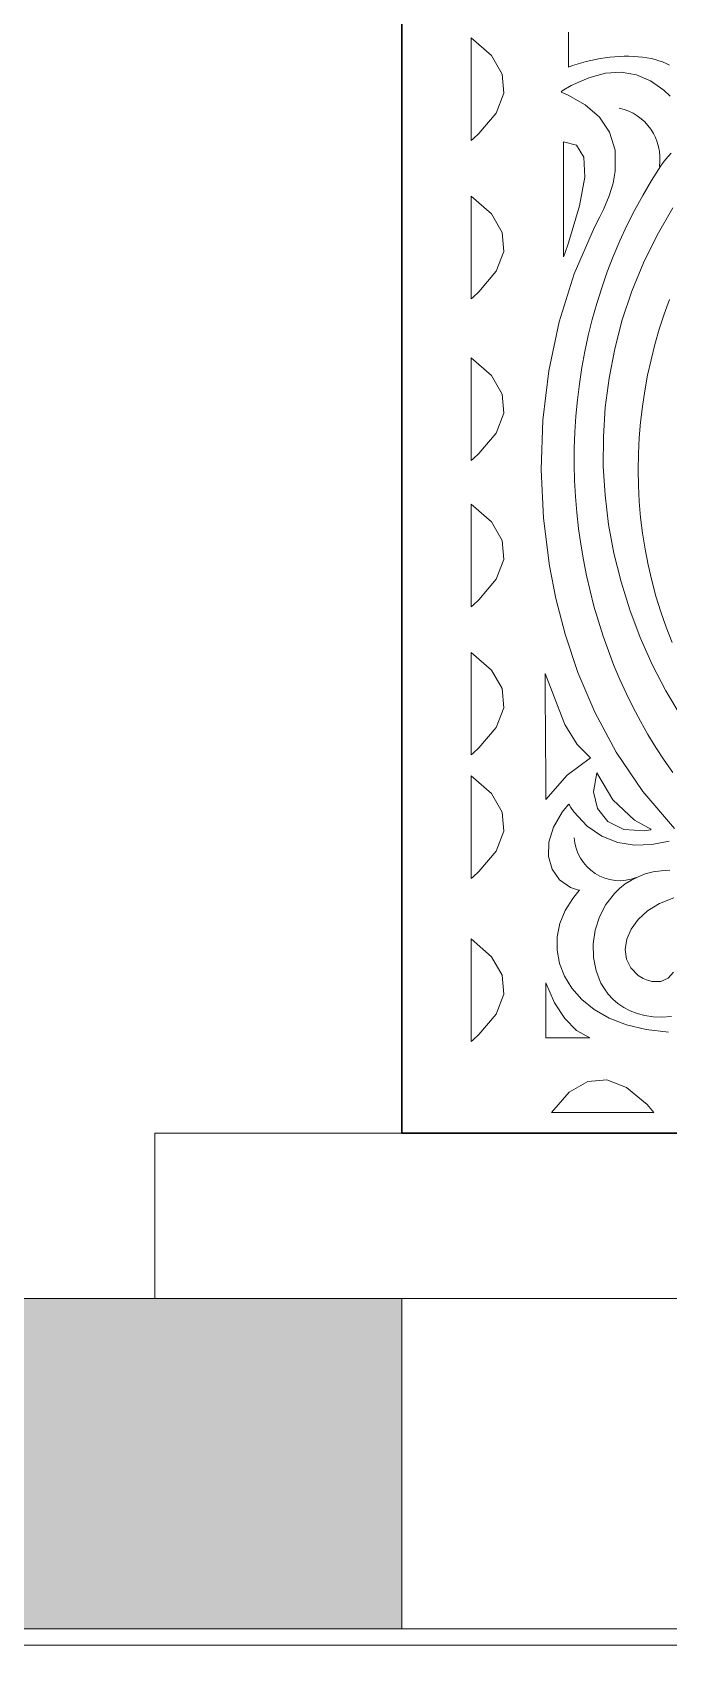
# Model space of a CAD drawing. Header units: inches. Extents: x 249 to 1192, y -18 to 440.
# Drawn here: x 719.433 to 719.818, y 263.557 to 264.551 of the extents above; entities that cross this region are included whole.
import ezdxf

# ---------------------------------------------------------------- set-up
doc = ezdxf.new("R2010")
doc.units = ezdxf.units.IN
doc.header["$MEASUREMENT"] = 0
for name, color, linetype, lineweight in [('ARSIR 1', 33, 'Continuous', 0), ('KACA', 141, 'Continuous', 30), ('KUSEN', 16, 'Continuous', 15), ('LANTAI', 135, 'Continuous', 9)]:
    doc.layers.add(name, color=color, linetype=linetype, lineweight=lineweight)

# ---------------------------------------------------------------- blocks, each defined once
blk = doc.blocks.new('GORGA')
blk.add_lwpolyline([(366.59218, 151.19092), (367.59218, 151.19092), (367.59218, 149.19092), (366.59218, 149.19092)], close=True)
blk.add_lwpolyline([(366.59218, 151.19092), (367.59218, 151.19092), (367.59218, 149.19092), (366.59218, 149.19092)], close=True)
at = {"lineweight": 9}
for points in [[(367.42291, 149.44308), (367.43216, 149.45866), (367.44044, 149.47466), (367.44776, 149.49104), (367.45407, 149.50776), (367.45938, 149.52477), (367.46365, 149.54202), (367.46688, 149.55947), (367.46904, 149.57707), (367.47011, 149.59477), (367.47009, 149.61253), (367.46895, 149.6303), (367.46667, 149.64804), (367.46323, 149.6657), (367.45863, 149.68322), (367.45283, 149.70058), (367.44583, 149.71771), (367.4376, 149.73458), (367.42812, 149.75114)], [(367.42291, 149.44308), (367.43216, 149.45866), (367.44044, 149.47466), (367.44776, 149.49104), (367.45407, 149.50776), (367.45938, 149.52477), (367.46365, 149.54202), (367.46688, 149.55947), (367.46904, 149.57707), (367.47011, 149.59477), (367.47009, 149.61253), (367.46895, 149.6303), (367.46667, 149.64804), (367.46323, 149.6657), (367.45863, 149.68322), (367.45283, 149.70058), (367.44583, 149.71771), (367.4376, 149.73458), (367.42812, 149.75114)], [(367.42955, 149.81868), (367.43342, 149.82232), (367.44152, 149.82802), (367.45012, 149.83163), (367.45923, 149.83313), (367.46884, 149.83255), (367.47895, 149.82986), (367.48956, 149.82508), (367.49506, 149.8219), (367.49569, 149.82111), (367.49425, 149.82051), (367.49142, 149.81926), (367.48104, 149.81339), (367.47249, 149.806), (367.46628, 149.79695), (367.4629, 149.78609), (367.46285, 149.77328), (367.46422, 149.76609), (367.46662, 149.75836), (367.4701, 149.75007), (367.47227, 149.7457), (367.47552, 149.73933), (367.48768, 149.71114), (367.49684, 149.68208), (367.50315, 149.65247), (367.50675, 149.62259), (367.50779, 149.59276), (367.50639, 149.56327), (367.5027, 149.53443), (367.49892, 149.51469), (367.49328, 149.49295), (367.48548, 149.46973), (367.47524, 149.44569), (367.46225, 149.4215), (367.44625, 149.39781), (367.42693, 149.37529)], [(367.43018, 149.36771), (367.4407, 149.3656), (367.45114, 149.36528), (367.46129, 149.36692), (367.47093, 149.37071), (367.47987, 149.37684), (367.48788, 149.38549), (367.48972, 149.38806), (367.49061, 149.38942), (367.49105, 149.39009), (367.49154, 149.38956), (367.49511, 149.38519), (367.50033, 149.37614), (367.50304, 149.36707), (367.50328, 149.35842), (367.50114, 149.35067), (367.49666, 149.34428), (367.48991, 149.3397), (367.4857, 149.33824), (367.48457, 149.33797), (367.48566, 149.33653), (367.48859, 149.33302), (367.49328, 149.32562), (367.49642, 149.31782), (367.49803, 149.3098), (367.4981, 149.30171), (367.49665, 149.29371), (367.49368, 149.28596), (367.48919, 149.27861), (367.48318, 149.27184), (367.47567, 149.26579), (367.46666, 149.26062), (367.45616, 149.2565), (367.44416, 149.25358), (367.43068, 149.25203)], [(367.42754, 149.28848), (367.43087, 149.28469), (367.43527, 149.2827), (367.4408, 149.28278), (367.44401, 149.28369), (367.44601, 149.28455), (367.44899, 149.28644), (367.45348, 149.29099), (367.45609, 149.29633), (367.45688, 149.3022), (367.45593, 149.30833), (367.4533, 149.31445), (367.44906, 149.32029), (367.4433, 149.32558), (367.43606, 149.33005), (367.42744, 149.33344)], [(367.42955, 149.81868), (367.43342, 149.82232), (367.44152, 149.82802), (367.45012, 149.83163), (367.45923, 149.83313), (367.46884, 149.83255), (367.47895, 149.82986), (367.48956, 149.82508), (367.49506, 149.8219), (367.49569, 149.82111), (367.49425, 149.82051), (367.49142, 149.81926), (367.48104, 149.81339), (367.47249, 149.806), (367.46628, 149.79695), (367.4629, 149.78609), (367.46285, 149.77328), (367.46422, 149.76609), (367.46662, 149.75836), (367.4701, 149.75007), (367.47227, 149.7457), (367.47552, 149.73933), (367.48768, 149.71114), (367.49684, 149.68208), (367.50315, 149.65247), (367.50675, 149.62259), (367.50779, 149.59276), (367.50639, 149.56327), (367.5027, 149.53443), (367.49892, 149.51469), (367.49328, 149.49295), (367.48548, 149.46973), (367.47524, 149.44569), (367.46225, 149.4215), (367.44625, 149.39781), (367.42693, 149.37529)], [(367.43018, 149.36771), (367.4407, 149.3656), (367.45114, 149.36528), (367.46129, 149.36692), (367.47093, 149.37071), (367.47987, 149.37684), (367.48788, 149.38549), (367.48972, 149.38806), (367.49061, 149.38942), (367.49105, 149.39009), (367.49154, 149.38956), (367.49511, 149.38519), (367.50033, 149.37614), (367.50304, 149.36707), (367.50328, 149.35842), (367.50114, 149.35067), (367.49666, 149.34428), (367.48991, 149.3397), (367.4857, 149.33824), (367.48457, 149.33797), (367.48566, 149.33653), (367.48859, 149.33302), (367.49328, 149.32562), (367.49642, 149.31782), (367.49803, 149.3098), (367.4981, 149.30171), (367.49665, 149.29371), (367.49368, 149.28596), (367.48919, 149.27861), (367.48318, 149.27184), (367.47567, 149.26579), (367.46666, 149.26062), (367.45616, 149.2565), (367.44416, 149.25358), (367.43068, 149.25203)], [(367.42754, 149.28848), (367.43087, 149.28469), (367.43527, 149.2827), (367.4408, 149.28278), (367.44401, 149.28369), (367.44601, 149.28455), (367.44899, 149.28644), (367.45348, 149.29099), (367.45609, 149.29633), (367.45688, 149.3022), (367.45593, 149.30833), (367.4533, 149.31445), (367.44906, 149.32029), (367.4433, 149.32558), (367.43606, 149.33005), (367.42744, 149.33344)], [(367.42905, 149.78415), (367.43221, 149.78047), (367.43381, 149.77861), (367.4353, 149.77648), (367.44092, 149.76763), (367.44621, 149.75865), (367.45116, 149.74956), (367.45578, 149.74037), (367.46008, 149.73108), (367.46406, 149.72171), (367.46771, 149.71226), (367.47105, 149.70274), (367.47408, 149.69316), (367.4768, 149.68352), (367.4792, 149.67384), (367.4813, 149.66412), (367.4831, 149.65436), (367.4846, 149.64459), (367.48581, 149.6348), (367.48672, 149.62501), (367.48733, 149.61522), (367.48766, 149.60544), (367.48771, 149.59568), (367.48747, 149.58594), (367.48696, 149.57624), (367.48617, 149.56658), (367.4851, 149.55698), (367.48376, 149.54743), (367.48216, 149.53794), (367.48029, 149.52854), (367.47816, 149.51921), (367.47577, 149.50998), (367.47312, 149.50084), (367.47022, 149.49182), (367.46707, 149.4829), (367.46368, 149.47412), (367.46004, 149.46546), (367.45615, 149.45694), (367.45203, 149.44857), (367.44767, 149.44035), (367.44308, 149.4323), (367.43826, 149.42442), (367.43321, 149.41672), (367.42794, 149.40921)], [(367.42905, 149.78415), (367.43221, 149.78047), (367.43381, 149.77861), (367.4353, 149.77648), (367.44092, 149.76763), (367.44621, 149.75865), (367.45116, 149.74956), (367.45578, 149.74037), (367.46008, 149.73108), (367.46406, 149.72171), (367.46771, 149.71226), (367.47105, 149.70274), (367.47408, 149.69316), (367.4768, 149.68352), (367.4792, 149.67384), (367.4813, 149.66412), (367.4831, 149.65436), (367.4846, 149.64459), (367.48581, 149.6348), (367.48672, 149.62501), (367.48733, 149.61522), (367.48766, 149.60544), (367.48771, 149.59568), (367.48747, 149.58594), (367.48696, 149.57624), (367.48617, 149.56658), (367.4851, 149.55698), (367.48376, 149.54743), (367.48216, 149.53794), (367.48029, 149.52854), (367.47816, 149.51921), (367.47577, 149.50998), (367.47312, 149.50084), (367.47022, 149.49182), (367.46707, 149.4829), (367.46368, 149.47412), (367.46004, 149.46546), (367.45615, 149.45694), (367.45203, 149.44857), (367.44767, 149.44035), (367.44308, 149.4323), (367.43826, 149.42442), (367.43321, 149.41672), (367.42794, 149.40921)], [(367.43013, 149.83746), (367.43211, 149.83848), (367.43422, 149.83938), (367.43645, 149.84018), (367.43879, 149.84087), (367.44123, 149.84145), (367.44376, 149.84193), (367.44638, 149.84231), (367.44906, 149.84259), (367.45181, 149.84278), (367.4546, 149.84286), (367.45744, 149.84286), (367.46032, 149.84276), (367.46321, 149.84258), (367.46612, 149.8423), (367.46903, 149.84195), (367.47194, 149.8415), (367.47483, 149.84098), (367.47769, 149.84037), (367.48052, 149.83969), (367.48331, 149.83893), (367.48604, 149.83809), (367.4887, 149.83718), (367.49129, 149.83621), (367.49129, 149.83621), (367.49129, 149.83708), (367.49129, 149.83819), (367.49129, 149.83952), (367.49129, 149.84104), (367.49129, 149.84273), (367.49129, 149.84456), (367.49129, 149.84652), (367.49129, 149.84859), (367.49129, 149.85293), (367.49129, 149.85741)], [(367.43013, 149.83746), (367.43211, 149.83848), (367.43422, 149.83938), (367.43645, 149.84018), (367.43879, 149.84087), (367.44123, 149.84145), (367.44376, 149.84193), (367.44638, 149.84231), (367.44906, 149.84259), (367.45181, 149.84278), (367.4546, 149.84286), (367.45744, 149.84286), (367.46032, 149.84276), (367.46321, 149.84258), (367.46612, 149.8423), (367.46903, 149.84195), (367.47194, 149.8415), (367.47483, 149.84098), (367.47769, 149.84037), (367.48052, 149.83969), (367.48331, 149.83893), (367.48604, 149.83809), (367.4887, 149.83718), (367.49129, 149.83621), (367.49129, 149.83621), (367.49129, 149.83708), (367.49129, 149.83819), (367.49129, 149.83952), (367.49129, 149.84104), (367.49129, 149.84273), (367.49129, 149.84456), (367.49129, 149.84652), (367.49129, 149.84859), (367.49129, 149.85293), (367.49129, 149.85741)], [(367.43002, 149.69566), (367.43326, 149.68665), (367.43621, 149.67755), (367.43886, 149.66836), (367.44121, 149.65908), (367.44326, 149.64973), (367.445, 149.64031), (367.44644, 149.63084), (367.44755, 149.62132), (367.44836, 149.61176), (367.44884, 149.60217), (367.449, 149.59256), (367.44883, 149.58294), (367.44833, 149.57331), (367.4475, 149.56368), (367.44634, 149.55407), (367.44483, 149.54449), (367.44298, 149.53493), (367.44078, 149.52541), (367.43824, 149.51594), (367.43534, 149.50653), (367.43208, 149.49719), (367.42847, 149.48792)], [(367.43002, 149.69566), (367.43326, 149.68665), (367.43621, 149.67755), (367.43886, 149.66836), (367.44121, 149.65908), (367.44326, 149.64973), (367.445, 149.64031), (367.44644, 149.63084), (367.44755, 149.62132), (367.44836, 149.61176), (367.44884, 149.60217), (367.449, 149.59256), (367.44883, 149.58294), (367.44833, 149.57331), (367.4475, 149.56368), (367.44634, 149.55407), (367.44483, 149.54449), (367.44298, 149.53493), (367.44078, 149.52541), (367.43824, 149.51594), (367.43534, 149.50653), (367.43208, 149.49719), (367.42847, 149.48792)], [(367.42893, 149.2615), (367.43465, 149.26118), (367.44003, 149.26143), (367.44503, 149.26217), (367.44964, 149.26337), (367.45388, 149.26499), (367.45774, 149.26699), (367.46123, 149.26936), (367.46435, 149.27204), (367.4671, 149.27502), (367.46949, 149.27826), (367.47152, 149.28173), (367.47449, 149.28922), (367.47605, 149.29723), (367.47621, 149.30551), (367.475, 149.31379), (367.47243, 149.32181), (367.46853, 149.32932), (367.46332, 149.33606), (367.46022, 149.33905), (367.45681, 149.34176), (367.45308, 149.34415), (367.44903, 149.34618), (367.44468, 149.34782), (367.44001, 149.34904), (367.43503, 149.34981), (367.42975, 149.3501)], [(367.42893, 149.2615), (367.43465, 149.26118), (367.44003, 149.26143), (367.44503, 149.26217), (367.44964, 149.26337), (367.45388, 149.26499), (367.45774, 149.26699), (367.46123, 149.26936), (367.46435, 149.27204), (367.4671, 149.27502), (367.46949, 149.27826), (367.47152, 149.28173), (367.47449, 149.28922), (367.47605, 149.29723), (367.47621, 149.30551), (367.475, 149.31379), (367.47243, 149.32181), (367.46853, 149.32932), (367.46332, 149.33606), (367.46022, 149.33905), (367.45681, 149.34176), (367.45308, 149.34415), (367.44903, 149.34618), (367.44468, 149.34782), (367.44001, 149.34904), (367.43503, 149.34981), (367.42975, 149.3501)]]:
    blk.add_lwpolyline(points, dxfattribs=at)
for points in [[(367.55009, 149.85398), (367.53787, 149.84321), (367.53129, 149.83204), (367.53036, 149.82046), (367.53505, 149.80847), (367.54539, 149.79608), (367.54885, 149.79291), (367.55009, 149.7919), (367.55009, 149.79255), (367.55009, 149.80156), (367.55009, 149.83432), (367.55009, 149.84824), (367.55009, 149.85398)], [(367.55009, 149.85398), (367.53787, 149.84321), (367.53129, 149.83204), (367.53036, 149.82046), (367.53505, 149.80847), (367.54539, 149.79608), (367.54885, 149.79291), (367.55009, 149.7919), (367.55009, 149.79255), (367.55009, 149.80156), (367.55009, 149.83432), (367.55009, 149.84824), (367.55009, 149.85398)], [(367.49429, 149.79095), (367.48628, 149.78894), (367.48196, 149.78183), (367.48134, 149.76962), (367.48443, 149.75232), (367.49121, 149.72993), (367.49348, 149.72354), (367.49429, 149.72134), (367.49429, 149.72138), (367.49429, 149.72212), (367.49429, 149.73221), (367.49429, 149.76892), (367.49429, 149.78453), (367.49429, 149.78923), (367.49429, 149.79095)], [(367.49429, 149.79095), (367.48628, 149.78894), (367.48196, 149.78183), (367.48134, 149.76962), (367.48443, 149.75232), (367.49121, 149.72993), (367.49348, 149.72354), (367.49429, 149.72134), (367.49429, 149.72138), (367.49429, 149.72212), (367.49429, 149.73221), (367.49429, 149.76892), (367.49429, 149.78453), (367.49429, 149.78923), (367.49429, 149.79095)], [(367.55009, 149.75817), (367.53787, 149.74741), (367.53129, 149.73624), (367.53036, 149.72466), (367.53505, 149.71267), (367.54539, 149.70027), (367.54885, 149.69711), (367.55009, 149.69609), (367.55009, 149.69674), (367.55009, 149.70575), (367.55009, 149.73851), (367.55009, 149.75244), (367.55009, 149.75817)], [(367.55009, 149.75817), (367.53787, 149.74741), (367.53129, 149.73624), (367.53036, 149.72466), (367.53505, 149.71267), (367.54539, 149.70027), (367.54885, 149.69711), (367.55009, 149.69609), (367.55009, 149.69674), (367.55009, 149.70575), (367.55009, 149.73851), (367.55009, 149.75244), (367.55009, 149.75817)], [(367.55009, 149.66026), (367.53787, 149.6495), (367.53129, 149.63833), (367.53036, 149.62675), (367.53505, 149.61476), (367.54539, 149.60236), (367.54885, 149.5992), (367.55009, 149.59819), (367.55009, 149.59884), (367.55009, 149.60785), (367.55009, 149.64061), (367.55009, 149.65453), (367.55009, 149.66026)], [(367.55009, 149.66026), (367.53787, 149.6495), (367.53129, 149.63833), (367.53036, 149.62675), (367.53505, 149.61476), (367.54539, 149.60236), (367.54885, 149.5992), (367.55009, 149.59819), (367.55009, 149.59884), (367.55009, 149.60785), (367.55009, 149.64061), (367.55009, 149.65453), (367.55009, 149.66026)], [(367.55009, 149.57171), (367.53787, 149.56095), (367.53129, 149.54978), (367.53036, 149.5382), (367.53505, 149.52621), (367.54539, 149.51381), (367.54885, 149.51065), (367.55009, 149.50963), (367.55009, 149.51029), (367.55009, 149.5193), (367.55009, 149.55205), (367.55009, 149.56598), (367.55009, 149.57171)], [(367.55009, 149.57171), (367.53787, 149.56095), (367.53129, 149.54978), (367.53036, 149.5382), (367.53505, 149.52621), (367.54539, 149.51381), (367.54885, 149.51065), (367.55009, 149.50963), (367.55009, 149.51029), (367.55009, 149.5193), (367.55009, 149.55205), (367.55009, 149.56598), (367.55009, 149.57171)], [(367.55009, 149.48199), (367.53787, 149.47123), (367.53129, 149.46006), (367.53036, 149.44848), (367.53505, 149.43649), (367.54539, 149.42409), (367.54885, 149.42093), (367.55009, 149.41991), (367.55009, 149.42056), (367.55009, 149.42957), (367.55009, 149.46233), (367.55009, 149.47625), (367.55009, 149.48199)], [(367.55009, 149.48199), (367.53787, 149.47123), (367.53129, 149.46006), (367.53036, 149.44848), (367.53505, 149.43649), (367.54539, 149.42409), (367.54885, 149.42093), (367.55009, 149.41991), (367.55009, 149.42056), (367.55009, 149.42957), (367.55009, 149.46233), (367.55009, 149.47625), (367.55009, 149.48199)], [(367.50528, 149.46911), (367.49338, 149.43835), (367.48585, 149.42628), (367.47789, 149.41817), (367.49206, 149.40762), (367.50493, 149.39288), (367.50494, 149.39616), (367.50498, 149.40479), (367.5051, 149.431), (367.50522, 149.4572), (367.50526, 149.46583), (367.50528, 149.46911)], [(367.50528, 149.46911), (367.49338, 149.43835), (367.48585, 149.42628), (367.47789, 149.41817), (367.49206, 149.40762), (367.50493, 149.39288), (367.50494, 149.39616), (367.50498, 149.40479), (367.5051, 149.431), (367.50522, 149.4572), (367.50526, 149.46583), (367.50528, 149.46911)], [(367.47404, 149.40908), (367.47604, 149.39748), (367.47369, 149.38737), (367.46745, 149.37954), (367.45778, 149.3748), (367.44514, 149.37396), (367.44157, 149.37446), (367.44107, 149.375), (367.44321, 149.37596), (367.4512, 149.38048), (367.46445, 149.39267), (367.47404, 149.40908)], [(367.47404, 149.40908), (367.47604, 149.39748), (367.47369, 149.38737), (367.46745, 149.37954), (367.45778, 149.3748), (367.44514, 149.37396), (367.44157, 149.37446), (367.44107, 149.375), (367.44321, 149.37596), (367.4512, 149.38048), (367.46445, 149.39267), (367.47404, 149.40908)], [(367.55009, 149.40722), (367.53787, 149.39646), (367.53129, 149.38529), (367.53036, 149.37371), (367.53505, 149.36172), (367.54539, 149.34932), (367.54885, 149.34616), (367.55009, 149.34514), (367.55009, 149.34579), (367.55009, 149.3548), (367.55009, 149.38756), (367.55009, 149.40149), (367.55009, 149.40722)], [(367.55009, 149.40722), (367.53787, 149.39646), (367.53129, 149.38529), (367.53036, 149.37371), (367.53505, 149.36172), (367.54539, 149.34932), (367.54885, 149.34616), (367.55009, 149.34514), (367.55009, 149.34579), (367.55009, 149.3548), (367.55009, 149.38756), (367.55009, 149.40149), (367.55009, 149.40722)], [(367.55009, 149.30852), (367.53787, 149.29776), (367.53129, 149.28659), (367.53036, 149.27501), (367.53505, 149.26302), (367.54539, 149.25062), (367.54885, 149.24746), (367.55009, 149.24645), (367.55009, 149.2471), (367.55009, 149.25611), (367.55009, 149.28887), (367.55009, 149.30279), (367.55009, 149.30852)], [(367.55009, 149.30852), (367.53787, 149.29776), (367.53129, 149.28659), (367.53036, 149.27501), (367.53505, 149.26302), (367.54539, 149.25062), (367.54885, 149.24746), (367.55009, 149.24645), (367.55009, 149.2471), (367.55009, 149.25611), (367.55009, 149.28887), (367.55009, 149.30279), (367.55009, 149.30852)], [(367.47824, 149.24858), (367.47938, 149.24858), (367.48241, 149.24858), (367.49158, 149.24858), (367.50076, 149.24858), (367.50378, 149.24858), (367.50493, 149.24858), (367.50493, 149.25002), (367.50493, 149.25379), (367.50493, 149.26525), (367.50493, 149.27671), (367.50493, 149.28049), (367.50493, 149.28192), (367.49968, 149.26984), (367.49348, 149.26026), (367.48633, 149.25317), (367.47824, 149.24858)], [(367.47824, 149.24858), (367.47938, 149.24858), (367.48241, 149.24858), (367.49158, 149.24858), (367.50076, 149.24858), (367.50378, 149.24858), (367.50493, 149.24858), (367.50493, 149.25002), (367.50493, 149.25379), (367.50493, 149.26525), (367.50493, 149.27671), (367.50493, 149.28049), (367.50493, 149.28192), (367.49968, 149.26984), (367.49348, 149.26026), (367.48633, 149.25317), (367.47824, 149.24858)], [(367.50152, 149.2035), (367.49075, 149.21571), (367.47958, 149.22229), (367.468, 149.22323), (367.45601, 149.21853), (367.44362, 149.20819), (367.44045, 149.20473), (367.43944, 149.2035), (367.44009, 149.2035), (367.4491, 149.2035), (367.48186, 149.2035), (367.49578, 149.2035), (367.50152, 149.2035)], [(367.50152, 149.2035), (367.49075, 149.21571), (367.47958, 149.22229), (367.468, 149.22323), (367.45601, 149.21853), (367.44362, 149.20819), (367.44045, 149.20473), (367.43944, 149.2035), (367.44009, 149.2035), (367.4491, 149.2035), (367.48186, 149.2035), (367.49578, 149.2035), (367.50152, 149.2035)]]:
    blk.add_lwpolyline(points, close=True, dxfattribs=at)
for points in [[(367.46049, 149.81152, 0.39474), (367.43616, 149.77615)], [(367.46049, 149.81152, 0.39474), (367.43616, 149.77615)], [(367.48768, 149.36979, -0.510528), (367.45018, 149.34565)], [(367.48768, 149.36979, -0.510528), (367.45018, 149.34565)]]:
    blk.add_lwpolyline(points, format="xyb", dxfattribs=at)
blk = doc.blocks.new('POTONGAN AA')
at = {"layer": 'ARSIR 1'}
h = blk.add_hatch(dxfattribs=at)
h.set_pattern_fill('CROSS', color=256, scale=0.1, style=0)
h.set_pattern_definition([(0, (688.437727, 128.103324), (0.025, 0.025), [0.0125, -0.0375]), (90, (688.443977, 128.097074), (-0.025, 0.025), [0.0125, -0.0375])])
h.paths.add_polyline_path([(695.13767, 128.10332), (695.13767, 128.30332), (692.13844, 128.30332), (692.13844, 128.10332)])
h.paths.add_polyline_path([(699.13742, 128.10332), (699.13742, 128.30332), (696.13819, 128.30332), (696.13819, 128.10332)])
h.paths.add_polyline_path([(703.13767, 128.10332), (703.13767, 128.30332), (700.13793, 128.30332), (700.13793, 128.10332)])
h.paths.add_polyline_path([(707.13793, 128.10332), (707.13793, 128.30332), (704.13819, 128.30332), (704.13819, 128.10332)])
h.paths.add_polyline_path([(711.13767, 128.10332), (711.13767, 128.30332), (708.13844, 128.30332), (708.13844, 128.10332)])
h.paths.add_polyline_path([(715.13793, 128.10332), (715.13793, 128.30332), (712.13819, 128.30332), (712.13819, 128.10332)])
h.paths.add_polyline_path([(719.28767, 128.10332), (719.28767, 128.30332), (716.13844, 128.30332), (716.13844, 128.10332)])
h.paths.add_polyline_path([(719.28767, 128.30332), (719.28767, 128.10332), (719.83767, 128.10332), (719.83767, 128.30332)])
at = {"layer": 'KUSEN'}
for points in [[(716.28742, 128.30332), (714.98844, 128.30332), (714.98844, 128.40332), (716.28742, 128.40332)], [(716.13844, 128.10332), (715.13793, 128.10332), (715.13793, 128.30332), (716.13844, 128.30332)]]:
    blk.add_lwpolyline(points, close=True, dxfattribs=at)
at = {"layer": 'LANTAI'}
for points in [[(712.13819, 128.30332), (715.13793, 128.30332)], [(688.82773, 128.09332), (719.83767, 128.09332), (719.83767, 128.10332), (688.82773, 128.10332)], [(688.82773, 128.09332), (719.83767, 128.09332), (719.83767, 128.05332), (688.82773, 128.05332)]]:
    blk.add_lwpolyline(points, dxfattribs=at)
at = {"layer": 'KACA', "xscale": -1}
blk.add_blockref('GORGA', (1082.73011, -20.78759), dxfattribs=at)

msp = doc.modelspace()

# ---------------------------------------------------------------- block references
at = {"layer": 'KUSEN'}
msp.add_blockref('POTONGAN AA', (4.51886, 135.48142), dxfattribs=at)

doc.saveas('drawing.dxf')
